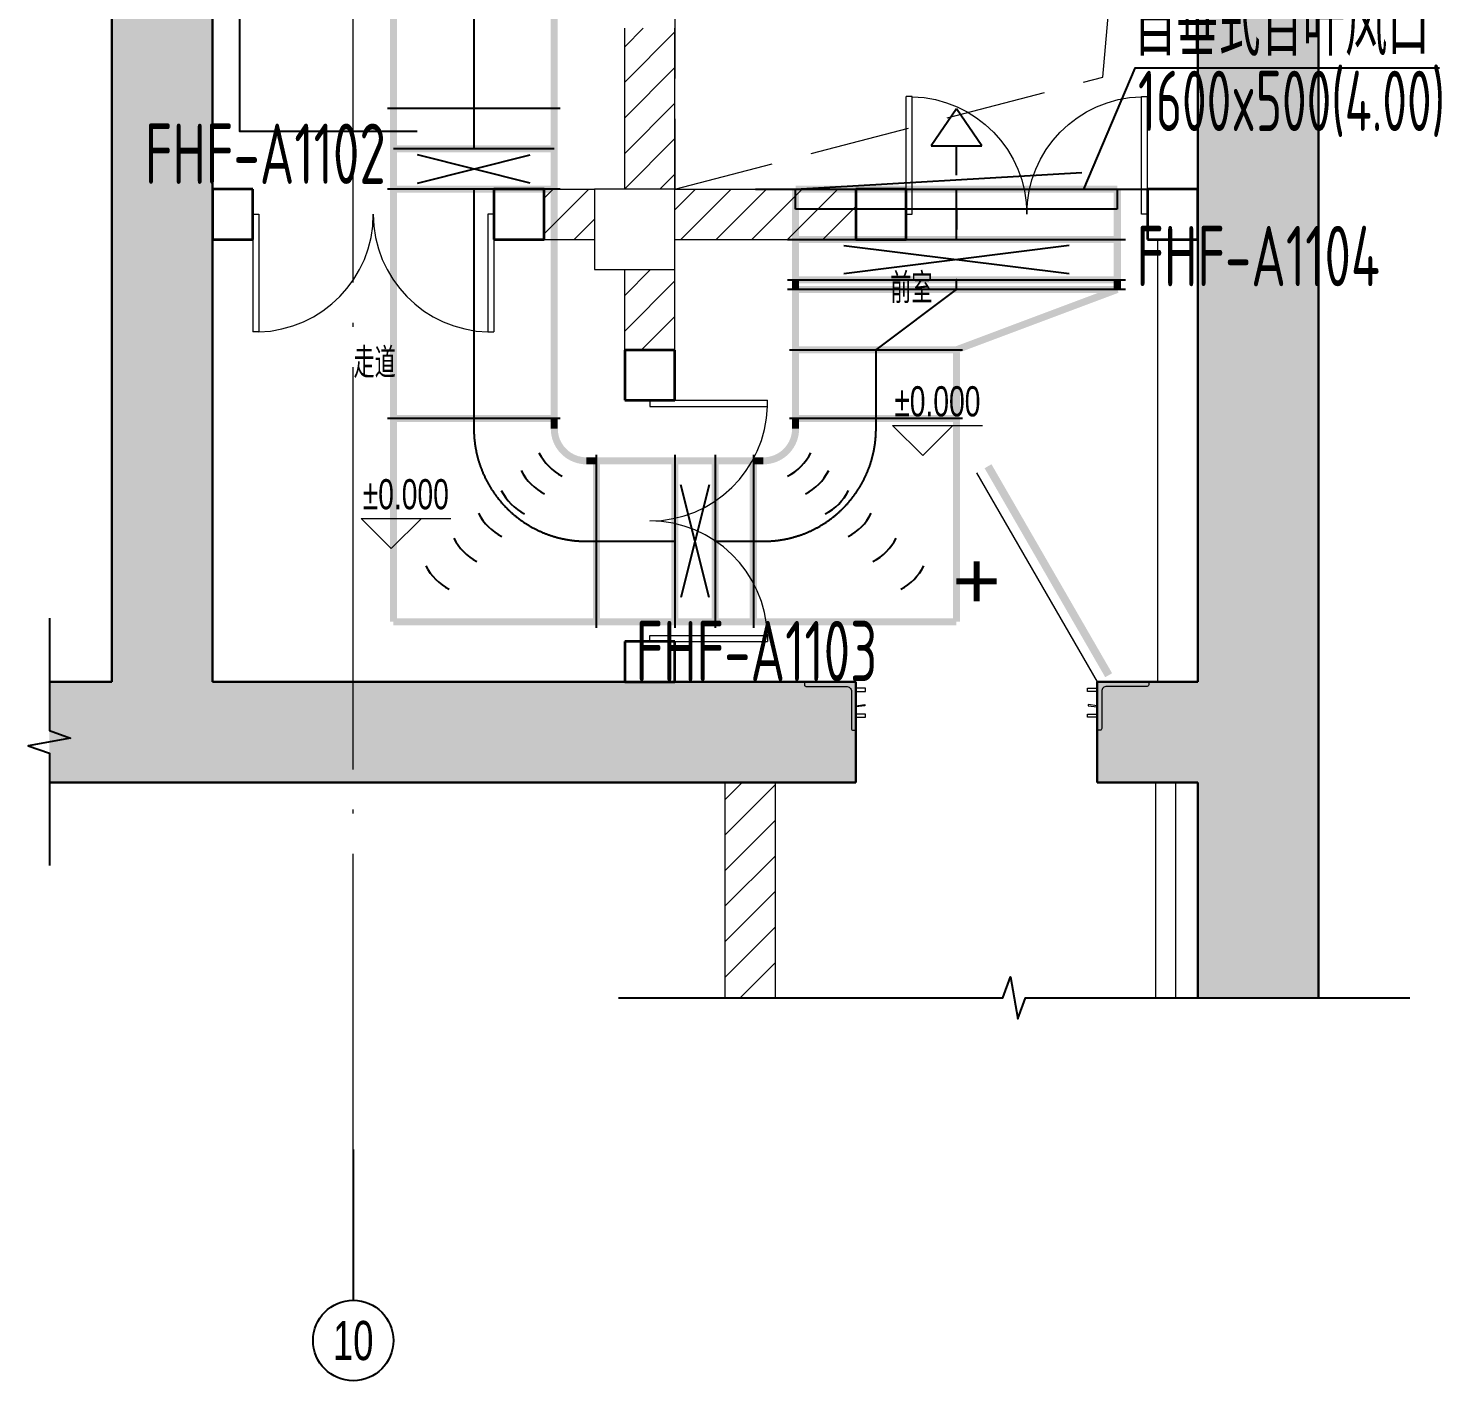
# Model space of a CAD drawing. Extents: x 4 to 13611208, y -605838 to 574722.
# Drawn here: x 13195905 to 13202934, y 422833 to 429558 of the extents above; entities that cross this region are included whole.
import ezdxf
from ezdxf.enums import TextEntityAlignment as Align

# ---------------------------------------------------------------- set-up
doc = ezdxf.new("R2010")
doc.units = 0
doc.header["$LTSCALE"] = 1000
doc.header["$MEASUREMENT"] = 0
for name, pattern in [('CENTER2', [28.575, 19.05, -3.175, 3.175, -3.175]), ('DASH', [0.35, 0.25, -0.1]), ('DOTE', [2.42, 2, -0.2, 0.02, -0.2])]:
    doc.linetypes.add(name, pattern=pattern)
for name, color, linetype, lineweight in [('1-WALL-砼', 8, 'Continuous', 30), ('1-人防', 7, 'Continuous', 5), ('1-开孔（楼板）', 7, 'Continuous', 5), ('1-截水沟', 133, 'Continuous', 5), ('1-预埋件-扶梯', 8, 'Continuous', 5), ('COLUMN', 8, 'Continuous', 5), ('COLUMN(构造柱)', 8, 'Continuous', 35), ('DIM_ELEV', 3, 'Continuous', 5), ('DOTE', 14, 'DOTE', 5), ('PUB_HATCH', 8, 'Continuous', 5), ('WINDOW', 8, 'Continuous', 5), ('建筑底图', 8, 'Continuous', 13)]:
    doc.layers.add(name, color=color, linetype=linetype, lineweight=lineweight)
for name, color, linetype in [('AXIS', 3, 'Continuous'), ('AXIS_TEXT', 7, 'Continuous'), ('DIM_SYMB', 3, 'Continuous'), ('DUCT-X-P标注', 7, 'Continuous'), ('DUCT-X-S中心线', 5, 'CENTER2'), ('DUCT-X-S标注', 7, 'Continuous'), ('DUCT-X-S法兰', 4, 'Continuous'), ('DUCT-X-S管', 3, 'Continuous'), ('DUCT-X-S管端线', 4, 'Continuous'), ('DUCT-X-S阀门', 7, 'Continuous'), ('DUCT-X-S风口', 7, 'Continuous'), ('PUB_TEXT', 8, 'Continuous'), ('填充', 8, 'Continuous')]:
    doc.layers.add(name, color=color, linetype=linetype)
doc.styles.add('67', font='gbenor.shx', dxfattribs={"width": 0.7, "bigfont": 'hztxt.shx'})
doc.styles.add('C', font='HZTXT_E', dxfattribs={"width": 0.7, "bigfont": 'HZTXT'})
doc.styles.add('COMPLEX', font='hztxt_e.shx', dxfattribs={"width": 0.6, "bigfont": 'HZTXT.shx'})
doc.styles.add('du', font='gbenor.shx', dxfattribs={"width": 0.8, "bigfont": 'hztxt.shx'})
pattern_1 = [(45, (1426293.92, 78436.76), (-88.388383, 88.388383), [])]

# ---------------------------------------------------------------- blocks, each defined once
blk = doc.blocks.new('JG')
blk.add_hatch(color=0).paths.add_polyline_path([(-240, 0), (-240, -14.9, 0.414214), (-232.5, -22.4), (-48, -22.4, -0.414214), (-22.4, -48), (-22.4, -248.5, 0.414214), (-14.9, -256), (0, -256), (0, 0)])
at = {"color": 0}
blk.add_lwpolyline([(0, 0), (0, -256), (-14.9, -256, -0.414214), (-22.4, -248.5), (-22.4, -48, 0.414214), (-48, -22.4), (-232.5, -22.4, -0.414214), (-240, -14.9), (-240, 0)], format="xyb", close=True, dxfattribs=at)
for points in [[(-176, 0), (-176, 48), (-160, 48), (-160, 0)], [(-118.4, 0), (-112.4, 44.8), (-118.8, 44.8), (-124.8, 0)], [(-48, 0), (-48, 48), (-32, 48), (-32, 0)]]:
    blk.add_lwpolyline(points, close=True, dxfattribs=at)
blk = doc.blocks.new('$DorLib2D$00000002')
for p, q in [((-0.5, 0), (-0.5, 0.4875)), ((-0.475, 0.4875), (-0.5, 0.4875)), ((-0.475, 0), (-0.475, 0.4875)), ((0.475, 0), (0.475, 0.4875)), ((0.475, 0.4875), (0.5, 0.4875)), ((0.5, 0), (0.5, 0.4875)), ((-0.5, 0), (-0.475, 0)), ((0.5, 0), (0.475, 0))]:
    blk.add_line(p, q)
at = {"lineweight": 13}
for centre, start, end in [((-0.4875, 0), 0, 88.53072), ((0.4875, 0), 91.46928, 180)]:
    blk.add_arc(centre, 0.4875, start, end, dxfattribs=at)
blk = doc.blocks.new('_AXISO')
blk.add_circle((0, 0), 0.5)
at = {"layer": 'AXIS_TEXT', "style": 'COMPLEX', "width": 1.041667}
blk.add_attdef('A', text='', height=0.56, dxfattribs=at).set_placement((-0.25, -0.28), (0.25, -0.28), align=Align.FIT)
blk = doc.blocks.new('$风口$00000101')
for p, q in [((100, 250), (100, -250)), ((0, -200), (0, 200)), ((0, 200), (100, 200)), ((100, 200), (183.5, -155.8)), ((500, 0), (315, 31.5)), ((315, 31.5), (315, -31.5)), ((0, 0), (-100, 0)), ((170, 0), (315, 0)), ((315, -31.5), (500, 0)), ((100, -200), (0, -200))]:
    blk.add_line(p, q)

msp = doc.modelspace()

# ---------------------------------------------------------------- hatches: boundary and pattern name
at = {"layer": 'PUB_HATCH'}
h = msp.add_hatch(dxfattribs=at)
h.set_pattern_fill('普通砖', color=8, scale=50, style=0)
h.set_pattern_definition(pattern_1)
h.paths.add_polyline_path([(13199120.8, 429558.4), (13198870.8, 429558.4), (13198870.8, 428758.4), (13199120.8, 428758.4)])
h = msp.add_hatch(dxfattribs=at)
h.set_pattern_fill('普通砖', color=8, scale=50, style=0)
h.set_pattern_definition(pattern_1)
h.paths.add_polyline_path([(13198720.8, 428508.4), (13198720.8, 428758.4), (13198470.8, 428758.4), (13198470.8, 428508.4)])
h = msp.add_hatch(dxfattribs=at)
h.set_pattern_fill('普通砖', color=8, scale=50, style=0)
h.set_pattern_definition(pattern_1)
h.paths.add_polyline_path([(13200020.9, 428508.4), (13200020.9, 428758.4), (13199120.8, 428758.4), (13199120.8, 428508.4)])
h = msp.add_hatch(dxfattribs=at)
h.set_pattern_fill('普通砖', color=8, scale=50, style=0)
h.set_pattern_definition(pattern_1)
h.paths.add_polyline_path([(13199120.8, 428358.4), (13198870.8, 428358.4), (13198870.8, 427958.4), (13199120.8, 427958.4)])
h = msp.add_hatch(dxfattribs=at)
h.set_pattern_fill('普通砖', color=8, scale=50, style=0)
h.set_pattern_definition(pattern_1)
h.paths.add_polyline_path([(13199620.9, 424737.4), (13199620.9, 425808.4), (13199370.9, 425808.4), (13199370.9, 424737.4)])
at = {"layer": '填充'}
h = msp.add_hatch(dxfattribs=at)
h.set_pattern_fill('钢筋混凝土', color=8, scale=50, style=0)
h.set_pattern_definition([(45, (-177357.23, -227989.64), (-88.3883476, 88.3883476), []), (50, (-177357.23, -227989.64), (358.630091, -31.3760675), [37.5, -412.5]), (355, (-177357.23, -227989.64), (-69.375667, 376.096067), [30, -330]), (100.4514, (-177327.35, -227992.25), (289.254691, 344.719771), [31.870095, -350.571056]), (46.1842, (-177357.23, -227889.64), (533.620524, -82.759507), [56.25, -618.75]), (96.6356, (-177312.77, -227896.53), (467.331353, 487.058935), [47.805144, -525.8565]), (351.1842, (-177357.23, -227889.64), (467.330973, 487.0593), [45, -495]), (21, (-177307.23, -227914.64), (298.453526, -201.3094453), [37.5, -412.5]), (326, (-177307.23, -227914.64), (121.657666, 362.575023), [30, -330]), (71.4514, (-177282.36, -227931.4), (420.111314, 161.265248), [31.870095, -350.571056]), (37.5, (-177357.23, -227989.64), (6.0799277, 166.4469269), [0, -326, 0, -335, 0, -331.25]), (7.5, (-177357.23, -227989.64), (131.5347687, 197.205856), [0, -191, 0, -318.5, 0, -126.25]), (327.5, (-177468.73, -227989.64), (266.9112181, -11.2774359), [0, -125, 0, -390, 0, -517.5]), (317.5, (-177518.73, -227989.64), (291.5930847, 50.052491), [0, -162.5, 0, -259, 0, -367.5])])
h.paths.add_polyline_path([(13202320.9, 435308.4), (13196009.8, 435308.4), (13196009.8, 434708.4), (13196320.8, 434708.4), (13196320.8, 426308.4), (13196009.8, 426308.4), (13196009.8, 425808.4), (13200020.9, 425808.4), (13200020.9, 426308.4), (13196820.8, 426308.4), (13196820.8, 434708.4), (13201720.9, 434708.4), (13201720.9, 426308.4), (13201220.9, 426308.4), (13201220.9, 425808.4), (13201720.9, 425808.4), (13201720.9, 424737.4), (13202320.9, 424737.4), (13202320.9, 425633.5)])

# ---------------------------------------------------------------- linework, layer by layer
at = {"layer": '1-WALL-砼', "color": 8}
for p, q in [((13202320.9, 424737.4), (13202320.9, 435308.4)), ((13196320.8, 426308.4), (13196320.8, 434708.4)), ((13196820.8, 426308.4), (13196820.8, 434708.4)), ((13201720.9, 426308.4), (13201720.9, 434708.4)), ((13196320.8, 426308.4), (13196009.8, 426308.4)), ((13196820.8, 426308.4), (13200020.9, 426308.4)), ((13200020.9, 425808.4), (13200020.9, 426308.4)), ((13201220.9, 426308.4), (13201720.9, 426308.4)), ((13201220.9, 425808.4), (13201220.9, 426308.4)), ((13200020.9, 425808.4), (13196009.8, 425808.4)), ((13201220.9, 425808.4), (13201720.9, 425808.4)), ((13201720.9, 425808.4), (13201720.9, 424737.4)), ((13202320.9, 424737.4), (13202320.9, 425633.5)), ((13201720.9, 425558.4), (13201720.9, 424737.4))]:
    msp.add_line(p, q, dxfattribs=at)
at = {"layer": '1-人防', "color": 8}
msp.add_line((13200620.9, 427347.7), (13201220.9, 426308.4), dxfattribs=at)
at = {"layer": '1-人防', "color": 8, "const_width": 39.5}
msp.add_lwpolyline([(13200677.9, 427380.6), (13201277.9, 426341.3)], dxfattribs=at)
at = {"layer": '1-开孔（楼板）', "color": 8, "linetype": 'DASH', "ltscale": 2}
msp.add_lwpolyline([(13199120.8, 428758.4), (13201720.9, 428758.4), (13201720.9, 434708.4), (13199120.8, 434708.4)], close=True, dxfattribs=at)
msp.add_lwpolyline([(13199120.8, 428758.4), (13201249.2, 429315.4), (13201720.9, 434708.4)], dxfattribs=at)
at = {"layer": '1-截水沟', "color": 8}
for p, q in [((13201520.9, 428508.4), (13201520.9, 426308.4)), ((13201510.9, 425808.4), (13201510.9, 424737.4)), ((13201610.9, 425808.4), (13201610.9, 424737.4))]:
    msp.add_line(p, q, dxfattribs=at)
at = {"layer": '1-预埋件-扶梯', "color": 8, "linetype": 'DASH', "const_width": 30}
for points in [[(13200620.9, 426708.4), (13200620.9, 426908.4)], [(13200520.9, 426808.4), (13200720.9, 426808.4)]]:
    msp.add_lwpolyline(points, dxfattribs=at)
at = {"layer": 'AXIS'}
msp.add_line((13197520.9, 423983.2), (13197520.9, 423233.2), dxfattribs=at)
at = {"layer": 'COLUMN', "color": 8}
for p, q in [((13199120.8, 428758.4), (13198720.8, 428758.4)), ((13198720.8, 428758.4), (13198720.8, 428358.4)), ((13199120.8, 428358.4), (13199120.8, 428758.4)), ((13198720.8, 428358.4), (13199120.8, 428358.4))]:
    msp.add_line(p, q, dxfattribs=at)
at = {"layer": 'COLUMN(构造柱)', "color": 8}
for p, q in [((13197020.8, 428758.4), (13196820.8, 428758.4)), ((13196820.8, 428758.4), (13196820.8, 428508.4)), ((13197020.8, 428508.4), (13197020.8, 428758.4)), ((13198470.8, 428758.4), (13198220.8, 428758.4)), ((13198220.8, 428758.4), (13198220.8, 428508.4)), ((13198470.8, 428508.4), (13198470.8, 428758.4)), ((13200270.9, 428758.4), (13200020.9, 428758.4)), ((13200020.9, 428758.4), (13200020.9, 428508.4)), ((13200270.9, 428508.4), (13200270.9, 428758.4)), ((13201720.9, 428758.4), (13201470.9, 428758.4)), ((13201470.9, 428758.4), (13201470.9, 428508.4)), ((13201720.9, 428508.4), (13201720.9, 428758.4)), ((13196820.8, 428508.4), (13197020.8, 428508.4)), ((13198220.8, 428508.4), (13198470.8, 428508.4)), ((13200020.9, 428508.4), (13200270.9, 428508.4)), ((13201470.9, 428508.4), (13201720.9, 428508.4)), ((13199120.8, 427958.4), (13198870.8, 427958.4)), ((13198870.8, 427958.4), (13198870.8, 427708.4)), ((13199120.8, 427708.4), (13199120.8, 427958.4)), ((13198870.8, 427708.4), (13199120.8, 427708.4)), ((13199120.8, 426508.4), (13198870.8, 426508.4)), ((13198870.8, 426508.4), (13198870.8, 426308.4)), ((13199120.8, 426308.4), (13199120.8, 426508.4)), ((13198870.8, 426308.4), (13199120.8, 426308.4))]:
    msp.add_line(p, q, dxfattribs=at)
at = {"layer": 'DIM_ELEV', "color": 8}
for p, q in [((13200353.4, 427433.4), (13200203.4, 427583.4)), ((13200203.4, 427583.4), (13200650.4, 427583.4)), ((13200353.4, 427433.4), (13200503.4, 427583.4)), ((13197709.8, 426971.5), (13197559.8, 427121.5)), ((13197559.8, 427121.5), (13198006.7, 427121.5)), ((13197709.8, 426971.5), (13197859.8, 427121.5))]:
    msp.add_line(p, q, dxfattribs=at)
at = {"layer": 'DIM_SYMB'}
for points in [[(13196009.8, 426624.4), (13196009.8, 426066.1), (13196114.8, 426027.9), (13195904.8, 425990.9), (13196009.8, 425953.6), (13196009.8, 425395.4)], [(13198839.8, 424737.4), (13200751.5, 424737.4), (13200789.7, 424842.4), (13200826.8, 424632.4), (13200864, 424737.4), (13202775.8, 424737.4)]]:
    msp.add_lwpolyline(points, dxfattribs=at)
at = {"layer": 'DOTE', "color": 8, "linetype": 'DOTE'}
msp.add_line((13197520.9, 423453.4), (13197520.9, 435685), dxfattribs=at)
at = {"layer": 'DUCT-X-P标注'}
msp.add_lwpolyline([(13202922.9, 429360.4), (13201408.8, 429360.4), (13201152.5, 428758.4)], dxfattribs=at)
at = {"layer": 'DUCT-X-S中心线'}
for p, q in [((13198120.8, 429845.9), (13198120.8, 428958.8)), ((13198120.8, 428758.4), (13198120.8, 427617.7)), ((13200520.9, 428508.4), (13200520.9, 428758.4)), ((13200520.9, 428259.9), (13200520.9, 428308)), ((13200120.9, 427959.7), (13200520.9, 428259.7)), ((13200120.9, 427617.7), (13200120.9, 427959.5)), ((13198120.8, 427617.5), (13198120.8, 427567.5)), ((13200120.9, 427567.5), (13200120.9, 427617.5)), ((13198680.8, 427007.5), (13198730.8, 427007.5)), ((13198731, 427007.5), (13199120.6, 427007.5)), ((13199321, 427007.5), (13199510.7, 427007.5)), ((13199510.9, 427007.5), (13199560.9, 427007.5))]:
    msp.add_line(p, q, dxfattribs=at)
for centre, start, end in [((13198680.8, 427567.5), 180, 270), ((13199560.9, 427567.5), 270, 360)]:
    msp.add_arc(centre, 560, start, end, dxfattribs=at)
at = {"layer": 'DUCT-X-S标注'}
msp.add_lwpolyline([(13197839.3, 429045), (13196957, 429045), (13196957, 431260.5)], dxfattribs=at)
at = {"layer": 'DUCT-X-S法兰'}
for p, q in [((13198550.8, 429158.9), (13197690.8, 429158.9)), ((13198550.8, 428758.5), (13197690.8, 428758.5)), ((13199680.9, 428508.3), (13201360.9, 428508.3)), ((13199680.9, 428308.1), (13201360.9, 428308.1)), ((13201360.9, 428259.8), (13199680.9, 428259.8)), ((13199690.9, 427959.6), (13200550.9, 427959.6)), ((13198550.8, 427617.6), (13197690.8, 427617.6)), ((13200550.9, 427617.6), (13199690.9, 427617.6)), ((13198730.9, 426577.5), (13198730.9, 427437.5)), ((13199120.7, 427437.5), (13199120.7, 426577.5)), ((13199320.9, 427437.5), (13199320.9, 426577.5)), ((13199510.8, 427437.5), (13199510.8, 426577.5))]:
    msp.add_line(p, q, dxfattribs=at)
at = {"layer": 'DUCT-X-S法兰', "color": 18, "true_color": 0x000000}
for p in [(13198120.8, 429159, 4250), (13198120.8, 429158.8, 4250), (13198120.8, 428758.6, 4250), (13198120.8, 428758.4, 4250), (13200520.9, 428508.4, 4250), (13200520.9, 428508.2, 4250), (13200520.9, 428308.2, 4250), (13200520.9, 428308, 4250), (13200520.9, 428259.9, 4250), (13200520.9, 428259.7, 4250), (13200120.9, 427959.7, 4250), (13200120.9, 427959.5, 4250), (13198120.8, 427617.7, 4250), (13198120.8, 427617.5, 4250), (13200120.9, 427617.7, 4250), (13200120.9, 427617.5, 4250), (13198730.8, 427007.5, 4250), (13198731, 427007.5, 4250), (13199120.6, 427007.5, 4250), (13199120.8, 427007.5, 4250), (13199320.8, 427007.5, 4250), (13199321, 427007.5, 4250), (13199510.7, 427007.5, 4250), (13199510.9, 427007.5, 4250)]:
    msp.add_point(p, dxfattribs=at)
at = {"layer": 'DUCT-X-S管', "const_width": 35}
for points in [[(13197720.8, 429845.9), (13197720.8, 428958.8)], [(13198520.8, 428958.8), (13198520.8, 429845.9)], [(13197720.8, 428958.8), (13198520.8, 428958.8)], [(13197720.8, 428758.6), (13197720.8, 428958.6)], [(13198520.8, 428958.6), (13198520.8, 428758.6)], [(13197720.8, 428758.4), (13197720.8, 427617.7)], [(13198520.8, 428758.4), (13197720.8, 428758.4)], [(13198520.8, 427617.7), (13198520.8, 428758.4)], [(13201320.9, 428758.4), (13199720.9, 428758.4)], [(13199720.9, 428758.4), (13199720.9, 428508.4)], [(13201320.9, 428508.4), (13201320.9, 428758.4)], [(13199720.9, 428508.4), (13201320.9, 428508.4)], [(13199720.9, 428308.2), (13199720.9, 428508.2)], [(13201320.9, 428508.2), (13201320.9, 428308.2)], [(13201320.9, 428308), (13199720.9, 428308)], [(13199720.9, 428308), (13199720.9, 428259.9)], [(13201320.9, 428259.9), (13201320.9, 428308)], [(13199720.9, 428259.9), (13201320.9, 428259.9)], [(13199720.9, 427959.7), (13199720.9, 428259.7)], [(13200520.9, 427959.7), (13201320.9, 428259.7)], [(13200520.9, 427959.5), (13199720.9, 427959.5)], [(13199720.9, 427959.5), (13199720.9, 427617.7)], [(13200520.9, 427617.7), (13200520.9, 427959.5)], [(13197720.8, 427617.7), (13198520.8, 427617.7)], [(13197720.8, 427617.5), (13197720.8, 426607.5)], [(13198520.8, 427567.5), (13198520.8, 427617.5)], [(13199720.9, 427617.7), (13200520.9, 427617.7)], [(13199720.9, 427617.5), (13199720.9, 427567.5)], [(13200520.9, 426607.5), (13200520.9, 427617.5)], [(13198730.8, 427407.5), (13198680.8, 427407.5)], [(13199120.6, 427407.5), (13198731, 427407.5)], [(13198731, 427407.5), (13198731, 426607.5)], [(13199120.6, 426607.5), (13199120.6, 427407.5)], [(13199120.8, 427407.5), (13199320.8, 427407.5)], [(13199510.7, 427407.5), (13199321, 427407.5)], [(13199321, 427407.5), (13199321, 426607.5)], [(13199510.7, 426607.5), (13199510.7, 427407.5)], [(13199560.9, 427407.5), (13199510.9, 427407.5)], [(13197720.8, 426607.5), (13198730.8, 426607.5)], [(13198731, 426607.5), (13199120.6, 426607.5)], [(13199320.8, 426607.5), (13199120.8, 426607.5)], [(13199321, 426607.5), (13199510.7, 426607.5)], [(13199510.9, 426607.5), (13200520.9, 426607.5)]]:
    msp.add_lwpolyline(points, dxfattribs=at)
at = {"layer": 'DUCT-X-S管', "extrusion": (0, 0, -1), "const_width": 35}
for points in [[(-13198680.8, 427407.5, 0.414214), (-13198520.8, 427567.5)], [(-13199720.9, 427567.5, 0.414214), (-13199560.9, 427407.5)]]:
    msp.add_lwpolyline(points, format="xyb", dxfattribs=at)
at = {"layer": 'DUCT-X-S管', "color": 18, "true_color": 0x000000}
for p in [(13200520.9, 428259.7, 4250), (13200120.9, 427959.7, 4250), (13198120.8, 427617.5, 4250), (13200120.9, 427617.5, 4250), (13198730.8, 427007.5, 4250), (13199510.9, 427007.5, 4250)]:
    msp.add_point(p, dxfattribs=at)
at = {"layer": 'DUCT-X-S管端线'}
for p, q in [((13198520.8, 428958.6), (13197720.8, 428958.6)), ((13198520.8, 428758.6), (13197720.8, 428758.6)), ((13199720.9, 428508.2), (13201320.9, 428508.2)), ((13199720.9, 428308.2), (13201320.9, 428308.2)), ((13201320.9, 428259.7), (13199720.9, 428259.7)), ((13199720.9, 427959.7), (13200520.9, 427959.7)), ((13198520.8, 427617.5), (13197720.8, 427617.5)), ((13200520.9, 427617.5), (13199720.9, 427617.5)), ((13198730.8, 426607.5), (13198730.8, 427407.5)), ((13199120.8, 427407.5), (13199120.8, 426607.5)), ((13199320.8, 427407.5), (13199320.8, 426607.5)), ((13199510.9, 427407.5), (13199510.9, 426607.5))]:
    msp.add_line(p, q, dxfattribs=at)
for centre, start, end in [((13198680.8, 427567.5), 207, 243), ((13199560.9, 427567.5), 297, 333), ((13198592.4, 427479.1), 207, 243), ((13199649.3, 427479.1), 297, 333), ((13198493.4, 427380.1), 207, 243), ((13199748.3, 427380.1), 297, 333), ((13198380.2, 427267), 207, 243), ((13199861.4, 427267), 297, 333), ((13198256.5, 427143.2), 207, 243), ((13199985.2, 427143.2), 297, 333), ((13198118.6, 427005.4), 207, 243), ((13200123.1, 427005.4), 297, 333)]:
    msp.add_arc(centre, 265, start, end, dxfattribs=at)
at = {"layer": 'DUCT-X-S阀门'}
for p, q in [((13197840.8, 428788.5), (13198400.7, 428928.7)), ((13198400.8, 428788.6), (13197840.8, 428928.6)), ((13199960.9, 428478.2), (13201080.9, 428338.2)), ((13201080.8, 428478.3), (13199961.1, 428338.1)), ((13199290.8, 426727.6), (13199150.7, 427287.4)), ((13199290.8, 427287.5), (13199150.8, 426727.5))]:
    msp.add_line(p, q, dxfattribs=at)
at = {"layer": '建筑底图', "color": 8}
for p, q in [((13198870.8, 428758.4), (13198870.8, 429558.4)), ((13199120.8, 428758.4), (13199120.8, 429558.4)), ((13198470.8, 428758.4), (13198720.8, 428758.4)), ((13199120.8, 428758.4), (13200020.9, 428758.4)), ((13198470.8, 428508.4), (13198720.8, 428508.4)), ((13199120.8, 428508.4), (13200020.9, 428508.4)), ((13198870.8, 427958.4), (13198870.8, 428358.4)), ((13199120.8, 427958.4), (13199120.8, 428358.4)), ((13199370.9, 424737.4), (13199370.9, 425808.4)), ((13199370.9, 425808.4), (13199620.9, 425808.4)), ((13199620.9, 424737.4), (13199620.9, 425808.4)), ((13199370.9, 424737.4), (13199620.9, 424737.4))]:
    msp.add_line(p, q, dxfattribs=at)

# ---------------------------------------------------------------- block references
at = {"layer": '1-人防', "color": 8, "xscale": -1, "rotation": 269.9999999999704}
msp.add_blockref('JG', (13200021.1, 426308.4), dxfattribs=at)
at = {"layer": '1-人防', "color": 8, "rotation": 90.00000000002959}
msp.add_blockref('JG', (13201220.8, 426308.4), dxfattribs=at)
at = {"layer": 'AXIS', "ltscale": 3}
ref = msp.add_blockref('_AXISO', (13197520.9, 423033.2), dxfattribs=dict(at, xscale=400, yscale=400, zscale=400))
ref.add_attrib('A', '10', dxfattribs={"layer": 'AXIS_TEXT', "ltscale": 3, "height": 194.72, "style": 'C', "width": 0.781982}).set_placement((13197420.3, 422935.9), (13197621.5, 422935.9), align=Align.FIT)
at = {"layer": 'DUCT-X-S风口', "yscale": 4, "rotation": 90}
msp.add_blockref('$风口$00000101', (13200520.9, 428658.4, 3500), dxfattribs=at)
at = {"layer": 'WINDOW', "color": 8, "xscale": -1200, "zscale": -1200}
for p, yscale in [((13200870.9, 428633.4), 1200), ((13197620.8, 428633.4), -1200)]:
    msp.add_blockref('$DorLib2D$00000002', p, dxfattribs=dict(at, yscale=yscale))
at = {"layer": 'WINDOW', "color": 8, "xscale": -1200, "yscale": -1200, "zscale": -1200, "rotation": 90}
msp.add_blockref('$DorLib2D$00000002', (13198995.8, 427108.4), dxfattribs=at)

# ---------------------------------------------------------------- texts
at = {"layer": 'DUCT-X-P标注', "style": 'du', "width": 0.7}
for s, p in [('自垂式百叶风口', (13201403.1, 429421.8)), ('1600x500(4.00)', (13201423.6, 429047.3))]:
    msp.add_text(s, height=300, dxfattribs=at).set_placement(p)
at = {"layer": 'DUCT-X-S标注', "style": '67', "width": 0.75}
for s, p in [('FHF-A1102', (13196484.4, 428784.5, 1650)), ('FHF-A1104', (13201415.6, 428275.6, -1800)), ('FHF-A1103', (13198925, 426311.6, -1800))]:
    msp.add_text(s, height=300, dxfattribs=at).set_placement(p)
at = {"layer": 'PUB_TEXT', "color": 8, "style": 'C', "width": 0.7}
for s, p in [('前室', (13200191.9, 428191)), ('走道', (13197522.3, 427819.5)), ('%%P0.000', (13200211.6, 427628.4)), ('%%P0.000', (13197568, 427166.5))]:
    msp.add_text(s, height=150, dxfattribs=at).set_placement(p)

doc.saveas('drawing.dxf')
